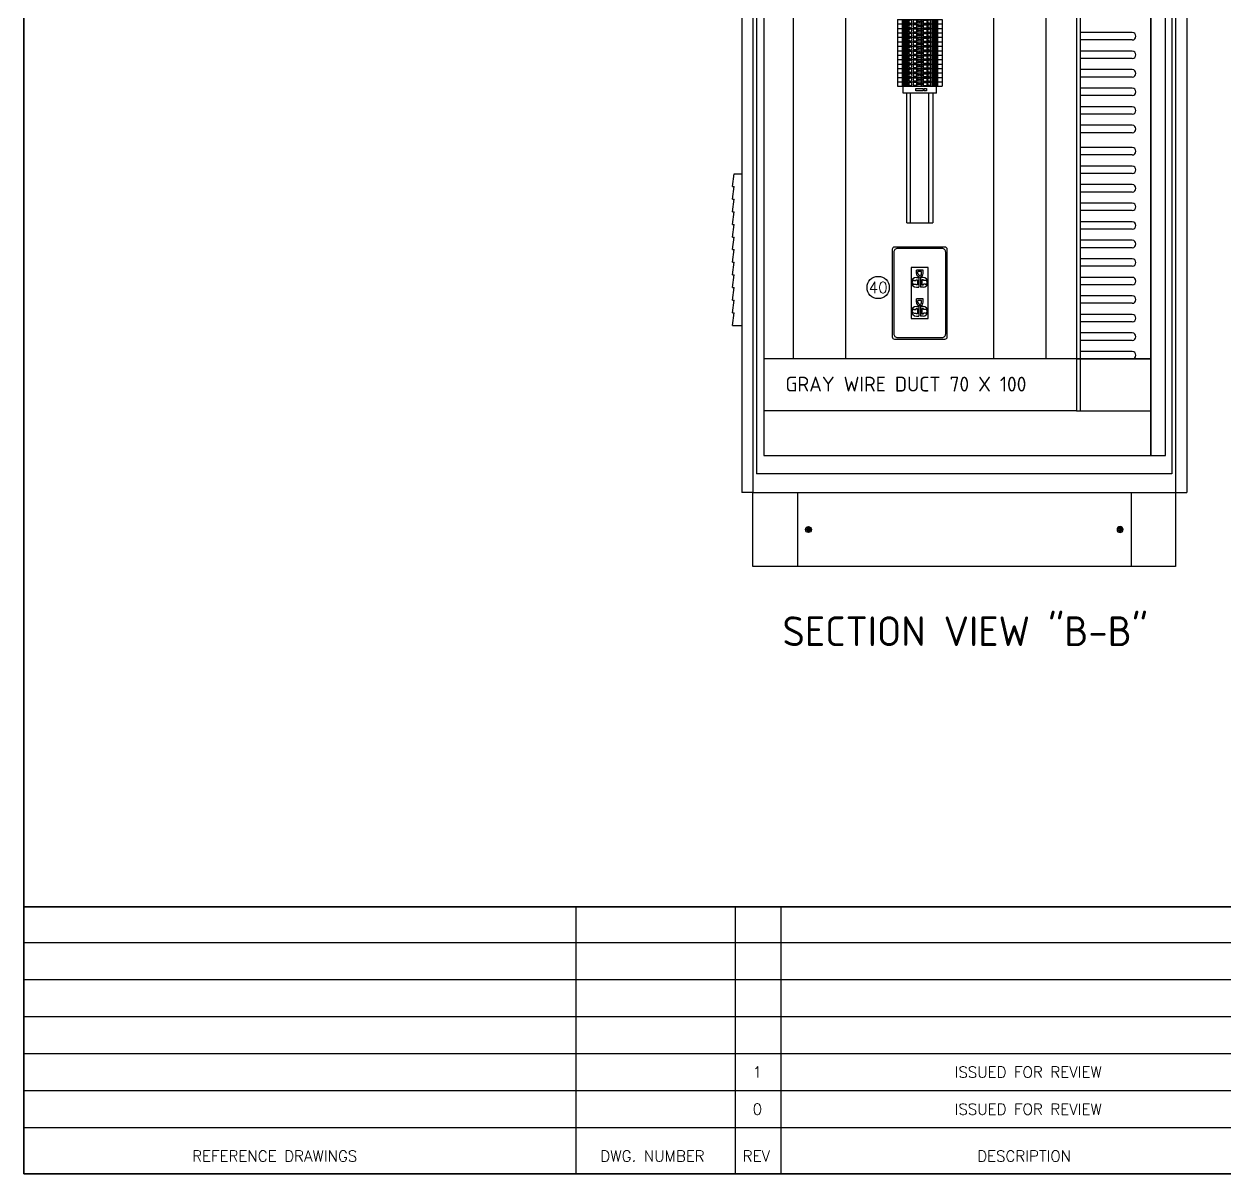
# Model space of a CAD drawing. Header units: inches. Extents: x 564911 to 603980, y 458630 to 507164.
# Drawn here: x 588512 to 590130, y 497172 to 498722 of the extents above; entities that cross this region are included whole.
import ezdxf
from ezdxf.enums import TextEntityAlignment as Align

# ---------------------------------------------------------------- set-up
doc = ezdxf.new("R2010")
doc.units = ezdxf.units.IN
doc.header["$MEASUREMENT"] = 0
for name, color, linetype in [('ASHADE', 7, 'Continuous'), ('GT_1', 9, 'Continuous'), ('HELPPOINT', 7, 'Continuous'), ('MEMBER', 7, 'Continuous'), ('rial', 11, 'Continuous'), ('TER', 4, 'Continuous')]:
    doc.layers.add(name, color=color, linetype=linetype)
doc.styles.add('HTX11', font='O8111901')
doc.styles.add('ISO3098B', font='ISO3098B.shx')
doc.styles.add('ROMANS', font='romans.shx', dxfattribs={"width": 0.85, "height": 25})
doc.styles.add('S', font='SIMPLEX.SHX')

# ---------------------------------------------------------------- blocks, each defined once
blk = doc.blocks.new('TPA')
at = {"layer": 'GT_1', "color": 4, "flags": 128}
for points in [[(563383.4, 501946.4), (563383.4, 502273.8)], [(563578.8, 501946.4), (563578.8, 502273.8)], [(563634.6, 501946.4), (563634.6, 502273.8)], [(564807.7, 502229.7), (562706.8, 502229.7)], [(564807.7, 502184.4), (562706.8, 502184.4)], [(564807.7, 502139.1), (562706.8, 502139.1)], [(564807.7, 502093.7), (562706.8, 502093.7)], [(564807.7, 502048.3), (562706.8, 502048.3)], [(564807.6, 502003), (562706.8, 502003)]]:
    blk.add_lwpolyline(points, dxfattribs=at)
at = {"layer": 'HELPPOINT', "color": 4, "lineweight": 35}
for p, q in [((562706.8, 501946.4), (562706.8, 505019.3)), ((562706.8, 501946.4), (562706.8, 505019.3)), ((567131, 501946.4), (562706.8, 501946.4)), ((567131, 501946.4), (562706.8, 501946.4))]:
    blk.add_line(p, q, dxfattribs=at)
at = {"layer": 'MEMBER', "color": 4, "lineweight": 35}
blk.add_line((562706.8, 502273.8), (567131, 502273.8), dxfattribs=at)
blk.add_line((562706.8, 502273.8), (567131, 502273.8), dxfattribs=at)
at = {"style": 'HTX11'}
for tag, p in [('A', (566704.3, 502037.1)), ('B', (567038.2, 501963.3))]:
    blk.add_attdef(tag, text='', height=16.8, dxfattribs=at).set_placement(p, align=Align.MIDDLE_CENTER)
at = {"layer": 'MEMBER', "color": 4, "ltscale": 0.8, "style": 'ROMANS'}
for s, height, p in [('1', 13.5, (563605.6, 502071.2)), ('ISSUED FOR REVIEW', 13.495, (563937.5, 502071.2)), ('0', 13.5, (563605.6, 502025.8)), ('ISSUED FOR REVIEW', 13.495, (563937.5, 502025.8))]:
    blk.add_text(s, height=height, dxfattribs=at).set_placement(p, align=Align.MIDDLE_CENTER)
for s, height, p in [('REFERENCE DRAWINGS', 13.495, (562912.9, 501961.6)), ('DWG. NUMBER', 13.495, (563413.2, 501961.6)), ('REV', 13.49, (563587.7, 501961.6)), ('DESCRIPTION', 13.495, (563875, 501961.6))]:
    blk.add_text(s, height=height, dxfattribs=at).set_placement(p)
blk = doc.blocks.new('M6')
for p, q in [((-3.1, -0.5), (-3.1, 0.5)), ((-2.6, 1), (-1.6, 1)), ((-1.1, 1.5), (-1.1, 2.5)), ((-0.6, 3), (0.4, 3)), ((-0.1, 0), (-0.1, 3)), ((0.9, 2.5), (0.9, 1.5)), ((1.4, 1), (2.4, 1)), ((2.9, 0.5), (2.9, -0.5)), ((-0.1, 0), (-3.1, 0)), ((-1.6, -1), (-2.6, -1)), ((-1.1, -2.5), (-1.1, -1.5)), ((0.4, -3), (-0.6, -3)), ((-0.1, -3), (-0.1, 0)), ((0.9, -1.5), (0.9, -2.5)), ((2.4, -1), (1.4, -1))]:
    blk.add_line(p, q)
blk.add_circle((-0.1, 0), 4)
for centre, radius, start, end in [((-2.6, 0.5), 0.5, 90, 180), ((-1.6, 1.5), 0.5, 270, 0), ((-0.6, 2.5), 0.5, 90, 180), ((0.4, 2.5), 0.5, 0, 90), ((0.8, 2.9), 0.1, 0, 90), ((1.4, 1.5), 0.5, 180, 270), ((2.4, 0.5), 0.5, 0, 90), ((-2.6, -0.5), 0.5, 180, 270), ((-1.6, -1.5), 0.5, 0, 90), ((-0.6, -2.5), 0.5, 180, 270), ((0.4, -2.5), 0.5, 270, 0), ((1.4, -1.5), 0.5, 90, 180), ((2.4, -0.5), 0.5, 270, 0)]:
    blk.add_arc(centre, radius, start, end)
blk = doc.blocks.new('SF')
at = {"layer": 'ASHADE', "color": 0}
for p, q in [((60472.7, 49018.2), (60462.8, 49018.2)), ((60462.8, 49018.2), (60462.8, 48813.8)), ((60475.2, 49001.2), (60472.7, 49018.2)), ((60475.2, 49001.2), (60472.8, 49001.2)), ((60475.2, 48984.2), (60472.8, 49001.2)), ((60475.2, 48984.2), (60472.8, 48984.2)), ((60475.2, 48967.2), (60472.8, 48984.2)), ((60475.2, 48967.2), (60472.8, 48967.2)), ((60475.2, 48967.2), (60472.8, 48967.2)), ((60475.2, 48950.2), (60472.8, 48967.2)), ((60475.2, 48950.2), (60472.8, 48950.2)), ((60475.2, 48933.2), (60472.8, 48950.2)), ((60475.2, 48933.2), (60472.8, 48933.2)), ((60475.2, 48916.2), (60472.8, 48933.2)), ((60475.2, 48916.2), (60472.8, 48916.2)), ((60475.2, 48899.2), (60472.8, 48916.2)), ((60475.2, 48899.2), (60472.8, 48899.2)), ((60475.2, 48882.2), (60472.8, 48899.2)), ((60475.2, 48882.2), (60472.8, 48882.2)), ((60475.2, 48865.2), (60472.8, 48882.2)), ((60475.2, 48865.2), (60472.8, 48865.2)), ((60475.2, 48848.2), (60472.8, 48865.2)), ((60475.2, 48848.2), (60472.8, 48848.2)), ((60475.2, 48831.2), (60472.8, 48848.2)), ((60475.2, 48831.2), (60472.7, 48831.2)), ((60475.2, 48813.8), (60472.7, 48831.2)), ((60475.2, 48813.8), (60462.8, 48813.8))]:
    blk.add_line(p, q, dxfattribs=at)
blk = doc.blocks.new('STOPER')
at = {"color": 0}
for points in [[(22179.3, -20542.9), (22175.9, -20542.9), (22175.9, -20539.8), (22179.3, -20539.8)], [(22179.3, -20539.8), (22179.3, -20539.6), (22183, -20539.6), (22183, -20539.8)], [(22183, -20542.9), (22183, -20543), (22179.3, -20543), (22179.3, -20542.9)], [(22183, -20539.8), (22185.8, -20539.8), (22185.8, -20542.9), (22183, -20542.9)]]:
    blk.add_lwpolyline(points, dxfattribs=at)
blk.add_lwpolyline([(22187.3, -20539.8), (22190.4, -20539.8), (22190.4, -20542.9), (22187.3, -20542.9)], close=True, dxfattribs=at)
at = {"layer": 'TER', "color": 0}
for p, q in [((22158.7, -20545.9), (22158.7, -20536.8)), ((22158.7, -20536.8), (22203.7, -20536.8)), ((22203.7, -20545.9), (22203.7, -20536.8)), ((22203.7, -20545.9), (22158.7, -20545.9))]:
    blk.add_line(p, q, dxfattribs=at)
blk = doc.blocks.new('AB1492 J4')
at = {"color": 107, "extrusion": (9.75062e-16, 1, -1.1783e-16)}
for p, q in [((5217.4, 1348.9, -2.1), (5223.4, 1348.9, -2.1)), ((5217.4, 1348.9), (5223.4, 1348.9))]:
    blk.add_line(p, q, dxfattribs=at)
at = {"color": 107}
for p, q in [((5217.4, 1348.9, -2.1), (5223.4, 1348.9, -2.1)), ((5217.4, 1348.9), (5223.4, 1348.9)), ((5217.4, 1288.6), (5217.4, 1348.9)), ((5223.4, 1288.6), (5223.4, 1348.9)), ((5217.4, 1341.6, -3.1), (5223.4, 1341.6, -3.1)), ((5217.4, 1339.9, -3.1), (5223.4, 1339.9, -3.1)), ((5217.4, 1338.3, -3.1), (5223.4, 1338.3, -3.1)), ((5217.4, 1336.8, -3.1), (5223.4, 1336.8, -3.1)), ((5217.4, 1336.1, 9.3), (5223.4, 1336.1, 9.3)), ((5217.4, 1333.9, 36.3), (5223.4, 1333.9, 36.3)), ((5217.4, 1333.9, 36.3), (5223.4, 1333.9, 36.3)), ((5217.4, 1328.2, 29.8), (5223.4, 1328.2, 29.8)), ((5217.4, 1328.2, 35.7), (5223.4, 1328.2, 35.7)), ((5218.4, 1323.3), (5218.4, 1328.2)), ((5222.4, 1323.3), (5222.4, 1328.2)), ((5217.4, 1323.3, 19.2), (5223.4, 1323.3, 19.2)), ((5217.4, 1314.6, 47.9), (5223.4, 1314.6, 47.9)), ((5218.4, 1314.6, 28.8), (5218.4, 1309.7, 28.8)), ((5222.4, 1314.6, 28.8), (5222.4, 1309.7, 28.8)), ((5217.4, 1309.7, 28.8), (5223.4, 1309.7, 28.8)), ((5217.4, 1309.7, 28.8), (5223.4, 1309.7, 28.8)), ((5217.4, 1302.7, 28.8), (5223.4, 1302.7, 28.8)), ((5217.4, 1302.7, 28.8), (5223.4, 1302.7, 28.8)), ((5217.4, 1301.3, 9.3), (5223.4, 1301.3, 9.3)), ((5217.4, 1300.6, -3.1), (5223.4, 1300.6, -3.1)), ((5217.4, 1299.2, -3.1), (5223.4, 1299.2, -3.1)), ((5217.4, 1297.6, -3.1), (5223.4, 1297.6, -3.1)), ((5217.4, 1295.9, -3.1), (5223.4, 1295.9, -3.1)), ((5217.4, 1288.6, -2.1), (5223.4, 1288.6, -2.1)), ((5217.4, 1288.6), (5223.4, 1288.6))]:
    blk.add_line(p, q, dxfattribs=at)
at = {"color": 107, "extrusion": (-5.71519e-32, 1.1783e-16, -1)}
for p, q in [((5217.4, 1342.6, -3.1), (5223.4, 1342.6, -3.1)), ((5217.4, 1340.9, -3.1), (5223.4, 1340.9, -3.1)), ((5217.4, 1339.2, -3.1), (5223.4, 1339.2, -3.1)), ((5217.4, 1337.8, -3.1), (5223.4, 1337.8, -3.1))]:
    blk.add_line(p, q, dxfattribs=at)
at = {"color": 107, "extrusion": (-9.75062e-16, 1, 1.1783e-16)}
for p, q in [((5217.4, 1336.1, 9.3), (5223.4, 1336.1, 9.3)), ((5217.4, 1336.1, 9.8), (5223.4, 1336.1, 9.8))]:
    blk.add_line(p, q, dxfattribs=at)
at = {"color": 107, "extrusion": (-8.49823e-17, 0.087156, 0.996195)}
blk.add_line((5217.4, 1336.1, 9.8), (5223.4, 1336.1, 9.8), dxfattribs=at)
at = {"color": 107, "extrusion": (-9.75062e-16, -1, 4.30509e-10)}
for p, q in [((5217.4, 1328.2, 29.8), (5223.4, 1328.2, 29.8)), ((5217.4, 1328.2, 35.7), (5223.4, 1328.2, 35.7))]:
    blk.add_line(p, q, dxfattribs=at)
at = {"color": 107, "extrusion": (-9.75062e-16, -1, 1.1783e-16)}
for p, q in [((5217.4, 1301.3, 9.3), (5223.4, 1301.3, 9.3)), ((5217.4, 1301.3, 9.8), (5223.4, 1301.3, 9.8)), ((5223.4, 1291.2, 9.8), (5223.4, 1291.2, 9.3)), ((5223.4, 1291.2, 9.3), (5223.4, 1291.2, 9.8)), ((5223.4, 1291.2, 11.4), (5223.4, 1291.2, 11.8)), ((5223.4, 1291.2, 11.8), (5223.4, 1291.2, 11.4))]:
    blk.add_line(p, q, dxfattribs=at)
at = {"color": 107, "extrusion": (-8.49823e-17, -0.087156, 0.996195)}
blk.add_line((5217.4, 1301.3, 9.8), (5223.4, 1301.3, 9.8), dxfattribs=at)
at = {"color": 107, "extrusion": (-5.71519e-32, -1.1783e-16, -1)}
for p, q in [((5217.4, 1299.6, -3.1), (5223.4, 1299.6, -3.1)), ((5217.4, 1298.2, -3.1), (5223.4, 1298.2, -3.1)), ((5217.4, 1296.6, -3.1), (5223.4, 1296.6, -3.1)), ((5217.4, 1294.9, -3.1), (5223.4, 1294.9, -3.1))]:
    blk.add_line(p, q, dxfattribs=at)
at = {"color": 107, "extrusion": (-9.75062e-16, -1, 2.20861e-14)}
for p, q in [((5217.4, 1288.6, -2.1), (5223.4, 1288.6, -2.1)), ((5217.4, 1288.6), (5223.4, 1288.6)), ((5223.4, 1288.6), (5223.4, 1288.6, -2.1)), ((5223.4, 1288.6, -2.1), (5223.4, 1288.6)), ((5223.4, 1288.6), (5223.4, 1288.6, 2.1)), ((5223.4, 1288.6, 2.1), (5223.4, 1288.6))]:
    blk.add_line(p, q, dxfattribs=at)
at = {"color": 107, "extrusion": (1, -9.75062e-16, 4.93038e-32)}
for p, q in [((5223.4, 1291.2, 9.3), (5223.4, 1291.2, 9.8)), ((5223.4, 1291.2, 11.4), (5223.4, 1291.2, 11.8)), ((5223.4, 1288.6, -2.1), (5223.4, 1288.6)), ((5223.4, 1288.6), (5223.4, 1288.6, 2.1))]:
    blk.add_line(p, q, dxfattribs=at)
at = {"color": 107, "extrusion": (-1, 9.75062e-16, -4.93038e-32)}
for p, q in [((5223.4, 1291.2, 9.8), (5223.4, 1291.2, 9.3)), ((5223.4, 1291.2, 11.8), (5223.4, 1291.2, 11.4)), ((5223.4, 1288.6), (5223.4, 1288.6, -2.1)), ((5223.4, 1288.6, 2.1), (5223.4, 1288.6))]:
    blk.add_line(p, q, dxfattribs=at)
at = {"color": 107}
for points, elevation in [([(5219.2, 1320.4), (5221.6, 1320.4), (5221.6, 1322.2), (5219.2, 1322.2)], 19.2), ([(5219.2, 1317), (5221.6, 1317), (5221.6, 1315.2), (5219.2, 1315.2)], 47.9)]:
    blk.add_lwpolyline(points, close=True, dxfattribs=dict(at, elevation=elevation))
at = {"color": 107, "extrusion": (-2.22045e-16, -1.1783e-16, -1)}
for centre in [(-5220.4, 1331.4, -35.7), (-5220.4, 1306, -29.6)]:
    blk.add_circle(centre, 2.1, dxfattribs=at)
at = {"color": 107}
blk.add_circle((5220.4, 1318.7), 1.15, dxfattribs=at)
at = {"color": 107, "style": 'ISO3098B'}
for p in [(5220.4, 1345.3), (5220.4, 1291.3, -3.1)]:
    blk.add_attdef('1', text='', height=3, rotation=90, dxfattribs=at).set_placement(p, align=Align.MIDDLE_CENTER)

msp = doc.modelspace()

# ---------------------------------------------------------------- linework, layer by layer
at = {"color": 7}
for p, q in [((589707.88653, 498394.22328, -0.71885), (589707.88653, 498374.22328, -0.71885)), ((589714.88653, 498386.22328, -0.71885), (589714.88653, 498390.72328, -0.71885)), ((589723.88653, 498390.72328, -0.71885), (589714.88653, 498390.72328, -0.71885)), ((589714.88653, 498380.72328, -0.71885), (589718.38653, 498380.72328, -0.71885)), ((589716.88653, 498386.22328, -0.71885), (589716.88653, 498388.72328, -0.71885)), ((589721.88653, 498388.72328, -0.71885), (589716.88653, 498388.72328, -0.71885)), ((589718.38653, 498380.72328, -0.71885), (589718.38653, 498367.72328, -0.71885)), ((589720.38653, 498380.72328, -0.71885), (589720.38653, 498367.72328, -0.71885)), ((589723.88653, 498380.72328, -0.71885), (589720.38653, 498380.72328, -0.71885)), ((589721.88653, 498386.22328, -0.71885), (589721.88653, 498388.72328, -0.71885)), ((589723.88653, 498386.22328, -0.71885), (589723.88653, 498390.72328, -0.71885)), ((589711.88653, 498376.72328, -0.71885), (589714.38653, 498376.72328, -0.71885)), ((589711.88653, 498371.72328, -0.71885), (589714.38653, 498371.72328, -0.71885)), ((589716.38653, 498370.72328, -0.71885), (589714.38653, 498370.72328, -0.71885)), ((589714.88653, 498367.72328, -0.71885), (589718.38653, 498367.72328, -0.71885)), ((589716.38653, 498377.72328, -0.71885), (589716.38653, 498370.72328, -0.71885)), ((589723.88653, 498367.72328, -0.71885), (589720.38653, 498367.72328, -0.71885)), ((589722.38653, 498377.72328, -0.71885), (589722.38653, 498370.72328, -0.71885)), ((589722.38653, 498370.72328, -0.71885), (589724.38653, 498370.72328, -0.71885)), ((589726.88653, 498376.72328, -0.71885), (589724.38653, 498376.72328, -0.71885)), ((589726.88653, 498371.72328, -0.71885), (589724.38653, 498371.72328, -0.71885)), ((589714.88653, 498347.22328, -0.71885), (589714.88653, 498351.72328, -0.71885)), ((589723.88653, 498351.72328, -0.71885), (589714.88653, 498351.72328, -0.71885)), ((589716.88653, 498347.22328, -0.71885), (589716.88653, 498349.72328, -0.71885)), ((589721.88653, 498349.72328, -0.71885), (589716.88653, 498349.72328, -0.71885)), ((589721.88653, 498347.22328, -0.71885), (589721.88653, 498349.72328, -0.71885)), ((589723.88653, 498347.22328, -0.71885), (589723.88653, 498351.72328, -0.71885)), ((589711.88653, 498337.72328, -0.71885), (589714.38653, 498337.72328, -0.71885)), ((589711.88653, 498332.72328, -0.71885), (589714.38653, 498332.72328, -0.71885)), ((589716.38653, 498331.72328, -0.71885), (589714.38653, 498331.72328, -0.71885)), ((589714.88653, 498341.72328, -0.71885), (589718.38653, 498341.72328, -0.71885)), ((589716.38653, 498338.72328, -0.71885), (589716.38653, 498331.72328, -0.71885)), ((589718.38653, 498341.72328, -0.71885), (589718.38653, 498328.72328, -0.71885)), ((589723.88653, 498341.72328, -0.71885), (589720.38653, 498341.72328, -0.71885)), ((589720.38653, 498341.72328, -0.71885), (589720.38653, 498328.72328, -0.71885)), ((589722.38653, 498338.72328, -0.71885), (589722.38653, 498331.72328, -0.71885)), ((589722.38653, 498331.72328, -0.71885), (589724.38653, 498331.72328, -0.71885)), ((589726.88653, 498337.72328, -0.71885), (589724.38653, 498337.72328, -0.71885)), ((589726.88653, 498332.72328, -0.71885), (589724.38653, 498332.72328, -0.71885)), ((589714.88653, 498328.72328, -0.71885), (589718.38653, 498328.72328, -0.71885)), ((589723.88653, 498328.72328, -0.71885), (589720.38653, 498328.72328, -0.71885))]:
    msp.add_line(p, q, dxfattribs=at)
at = {"color": 0}
for p, q in [((589930.89109, 498270.88081), (589509.38653, 498270.88081)), ((589935.89109, 498270.88081), (589935.89109, 498200.88081)), ((589930.89109, 498200.88081), (589509.38653, 498200.88081)), ((589554.39109, 498090.88081), (589554.39109, 497990.88081)), ((590004.39109, 498090.88081), (590004.39109, 497990.88081))]:
    msp.add_line(p, q, dxfattribs=at)
msp.add_line((590059.39109, 498115.88081), (589499.39109, 498115.88081))
at = {"color": 6}
for points in [[(590030.88653, 500040.88081), (589509.38653, 500040.88081), (589509.38653, 498140.88081), (590030.88653, 498140.88081)], [(590030.89109, 498140.88081), (590050.89109, 498140.88081), (590050.89109, 500040.88081), (590030.89109, 500040.88081)]]:
    msp.add_lwpolyline(points, close=True, dxfattribs=at)
at = {"color": 0}
for points in [[(589549.38653, 499940.88081), (589619.38653, 499940.88081), (589619.38653, 498270.88081), (589549.38653, 498270.88081)], [(589819.38653, 499940.88081), (589889.38653, 499940.88081), (589889.38653, 498270.88081), (589819.38653, 498270.88081)]]:
    msp.add_lwpolyline(points, close=True, dxfattribs=at)
at = {"color": 7, "elevation": -0.71885}
for points in [[(589685.38653, 498421.72328, 0.4142135624), (589682.38653, 498418.72328), (589682.38653, 498300.72328, 0.4142135624), (589685.38653, 498297.72328), (589753.38653, 498297.72328, 0.4142135624), (589756.38653, 498300.72328), (589756.38653, 498418.72328, 0.4142135624), (589753.38653, 498421.72328)], [(589689.38653, 498419.72328, 0.4142135624), (589684.38653, 498414.72328), (589684.38653, 498304.72328, 0.4142135624), (589689.38653, 498299.72328), (589749.38653, 498299.72328, 0.4142135624), (589754.38653, 498304.72328), (589754.38653, 498414.72328, 0.4142135624), (589749.38653, 498419.72328)]]:
    msp.add_lwpolyline(points, format="xyb", close=True, dxfattribs=at)
msp.add_lwpolyline([(589707.88653, 498394.22328), (589707.88653, 498325.22328), (589730.88653, 498325.22328), (589730.88653, 498394.22328)], close=True, dxfattribs=at)
for points in [[(589714.38653, 498376.72328), (589714.38653, 498377.72328), (589716.38653, 498377.72328), (589716.38653, 498370.72328), (589714.38653, 498370.72328), (589714.38653, 498371.72328)], [(589724.38653, 498376.72328), (589724.38653, 498377.72328), (589722.38653, 498377.72328), (589722.38653, 498370.72328), (589724.38653, 498370.72328), (589724.38653, 498371.72328)], [(589714.38653, 498337.72328), (589714.38653, 498338.72328), (589716.38653, 498338.72328), (589716.38653, 498331.72328), (589714.38653, 498331.72328), (589714.38653, 498332.72328)], [(589724.38653, 498337.72328), (589724.38653, 498338.72328), (589722.38653, 498338.72328), (589722.38653, 498331.72328), (589724.38653, 498331.72328), (589724.38653, 498332.72328)]]:
    msp.add_lwpolyline(points, dxfattribs=at)
msp.add_lwpolyline([(590030.88653, 498270.88081), (589930.89109, 498270.88081), (589930.89109, 498200.88081), (590030.88653, 498200.88081)], close=True)
at = {"color": 3}
msp.add_circle((589663.38669, 498367.18026), 15, dxfattribs=at)
at = {"color": 7}
for centre, radius, start, end in [((589714.88653, 498374.22328, -0.71885), 6.5, 90, 270), ((589719.38653, 498386.22328, -0.71885), 4.5, 180, 0), ((589719.38653, 498386.22328, -0.71885), 2.5, 180, 0), ((589723.88653, 498374.22328, -0.71885), 6.5, 270, 90), ((589711.88653, 498374.22328, -0.71885), 2.5, 90, 270), ((589726.88653, 498374.22328, -0.71885), 2.5, 270, 90), ((589714.88653, 498335.22328, -0.71885), 6.5, 90, 270), ((589711.88653, 498335.22328, -0.71885), 2.5, 90, 270), ((589719.38653, 498347.22328, -0.71885), 4.5, 180, 0), ((589719.38653, 498347.22328, -0.71885), 2.5, 180, 0), ((589723.88653, 498335.22328, -0.71885), 6.5, 270, 90), ((589726.88653, 498335.22328, -0.71885), 2.5, 270, 90)]:
    msp.add_arc(centre, radius, start, end, dxfattribs=at)
at = {"layer": 'ASHADE', "color": 0}
for p, q in [((589479.39109, 500090.88081), (589479.39109, 498090.88081)), ((589494.39109, 500090.88081), (589494.39109, 498090.88081)), ((589499.39109, 500090.88081), (589499.39109, 498115.88081)), ((590059.39109, 500090.88081), (590059.39109, 498115.88081)), ((590064.39109, 500090.88081), (590064.39109, 498090.88081)), ((590079.39109, 500090.88081), (590079.39109, 498090.88081)), ((589930.89109, 499940.88081), (589930.89109, 498270.88081)), ((589935.89109, 499940.88081), (589935.89109, 498270.88081)), ((590005.89109, 498710.88081), (589935.89109, 498710.88081)), ((590005.89109, 498700.88081), (589935.89109, 498700.88081)), ((590005.89109, 498685.88081), (589935.89109, 498685.88081)), ((590005.89109, 498675.88081), (589935.89109, 498675.88081)), ((590005.89109, 498660.88081), (589935.89109, 498660.88081)), ((590005.89109, 498650.88081), (589935.89109, 498650.88081)), ((590005.89109, 498635.88081), (589935.89109, 498635.88081)), ((590005.89109, 498625.88081), (589935.89109, 498625.88081)), ((590005.89109, 498610.88081), (589935.89109, 498610.88081)), ((590005.89109, 498600.88081), (589935.89109, 498600.88081)), ((590005.89109, 498585.88081), (589935.89109, 498585.88081)), ((590005.89109, 498575.88081), (589935.89109, 498575.88081)), ((590005.89109, 498555.88081), (589935.89109, 498555.88081)), ((590005.89109, 498545.88081), (589935.89109, 498545.88081)), ((590005.89109, 498530.88081), (589935.89109, 498530.88081)), ((590005.89109, 498520.88081), (589935.89109, 498520.88081)), ((590005.89109, 498505.88081), (589935.89109, 498505.88081)), ((590005.89109, 498495.88081), (589935.89109, 498495.88081)), ((590005.89109, 498480.88081), (589935.89109, 498480.88081)), ((590005.89109, 498470.88081), (589935.89109, 498470.88081)), ((590005.89109, 498455.88081), (589935.89109, 498455.88081)), ((590005.89109, 498445.88081), (589935.89109, 498445.88081)), ((590005.89109, 498430.88081), (589935.89109, 498430.88081)), ((590005.89109, 498420.88081), (589935.89109, 498420.88081)), ((590005.89109, 498405.88081), (589935.89109, 498405.88081)), ((590005.89109, 498395.88081), (589935.89109, 498395.88081)), ((590005.89109, 498380.88081), (589935.89109, 498380.88081)), ((590005.89109, 498370.88081), (589935.89109, 498370.88081)), ((590005.89109, 498355.88081), (589935.89109, 498355.88081)), ((590005.89109, 498345.88081), (589935.89109, 498345.88081)), ((590005.89109, 498330.88081), (589935.89109, 498330.88081)), ((590005.89109, 498320.88081), (589935.89109, 498320.88081)), ((590005.89109, 498305.88081), (589935.89109, 498305.88081)), ((590005.89109, 498295.88081), (589935.89109, 498295.88081)), ((589930.89109, 498270.88081), (590030.89109, 498270.88081)), ((590005.89109, 498280.88081), (589935.89109, 498280.88081)), ((590005.89109, 498270.88081), (589935.89109, 498270.88081)), ((589494.39109, 498090.88081), (589479.39109, 498090.88081)), ((590064.39109, 498090.88081), (590079.39109, 498090.88081))]:
    msp.add_line(p, q, dxfattribs=at)
at = {"layer": 'ASHADE', "color": 145}
msp.add_line((590030.89109, 500040.88081), (590030.89109, 498140.88081), dxfattribs=at)
at = {"layer": 'ASHADE', "color": 7}
msp.add_line((589499.39109, 498090.88081), (590059.39109, 498090.88081), dxfattribs=at)
msp.add_lwpolyline([(589494.39109, 498090.88081), (590064.39109, 498090.88081), (590064.39109, 497990.88081), (589494.39109, 497990.88081), (589494.39109, 498090.88081)], dxfattribs=at)
at = {"layer": 'ASHADE', "color": 0}
for centre in [(590005.89109, 498705.88081), (590005.89109, 498680.88081), (590005.89109, 498655.88081), (590005.89109, 498630.88081), (590005.89109, 498605.88081), (590005.89109, 498580.88081), (590005.89109, 498550.88081), (590005.89109, 498525.88081), (590005.89109, 498500.88081), (590005.89109, 498475.88081), (590005.89109, 498450.88081), (590005.89109, 498425.88081), (590005.89109, 498400.88081), (590005.89109, 498375.88081), (590005.89109, 498350.88081), (590005.89109, 498325.88081), (590005.89109, 498300.88081), (590005.89109, 498275.88081)]:
    msp.add_arc(centre, 5, 270, 90, dxfattribs=at)
at = {"layer": 'rial'}
for p, q in [((589701.88653, 498454.48956, -0.71885), (589701.88653, 498629.3183, 2.61028)), ((589706.88653, 498454.48956, -0.71885), (589706.88653, 498629.3183, 2.61028)), ((589731.88653, 498454.48956, -0.71885), (589731.88653, 498629.3183, 2.61028)), ((589736.88653, 498629.3183, 2.61028), (589736.88653, 498454.48956, -0.71885)), ((589701.88653, 498454.48956, -0.71885), (589736.88653, 498454.48956, -0.71885))]:
    msp.add_line(p, q, dxfattribs=at)

# ---------------------------------------------------------------- block references
at = {"xscale": 1.099999999998545, "yscale": 1.099999999998545, "zscale": 1.1}
msp.add_blockref('TPA', (-30465.65709, -54968.83293), dxfattribs=at)
at = {"rotation": 270}
for p in [(588400.66335, 503945.8562), (588400.66335, 503939.8562), (588400.66335, 503933.8562), (588400.66335, 503927.8562), (588400.66335, 503921.8562), (588400.66335, 503915.8562), (588400.66335, 503909.8562), (588400.66335, 503903.8562), (588400.66335, 503897.8562), (588400.66335, 503891.8562), (588400.66335, 503885.8562), (588400.66335, 503879.8562), (588400.66335, 503873.8562), (588400.66335, 503867.8562), (588400.66335, 503861.8562)]:
    msp.add_blockref('AB1492 J4', p, dxfattribs=at)
at = {"color": 0}
msp.add_blockref('STOPER', (567538.1976, 519175.19466), dxfattribs=at)
at = {"color": 0, "xscale": -1}
msp.add_blockref('SF', (649942.15478, 449502.03635), dxfattribs=at)
msp.add_blockref('M6', (589569.44612, 498040.86795))
at = {"xscale": -1}
msp.add_blockref('M6', (589989.33606, 498040.86795), dxfattribs=at)

# ---------------------------------------------------------------- texts
at = {"color": 3, "style": 'S'}
msp.add_text('40', height=15, dxfattribs=at).set_placement((589663.38669, 498367.18026), align=Align.MIDDLE_CENTER)
at = {"color": 0, "style": 'ISO3098B'}
msp.add_text('GRAY WIRE DUCT 70 X 100', height=20, dxfattribs=at).set_placement((589538.3996, 498226.96789, 87.35491))
at = {"color": 7, "style": 'ISO3098B'}
msp.add_text('SECTION VIEW "B-B"', height=40, dxfattribs=at).set_placement((589780.77934, 497903.85967), align=Align.MIDDLE_CENTER)

doc.saveas('drawing.dxf')
